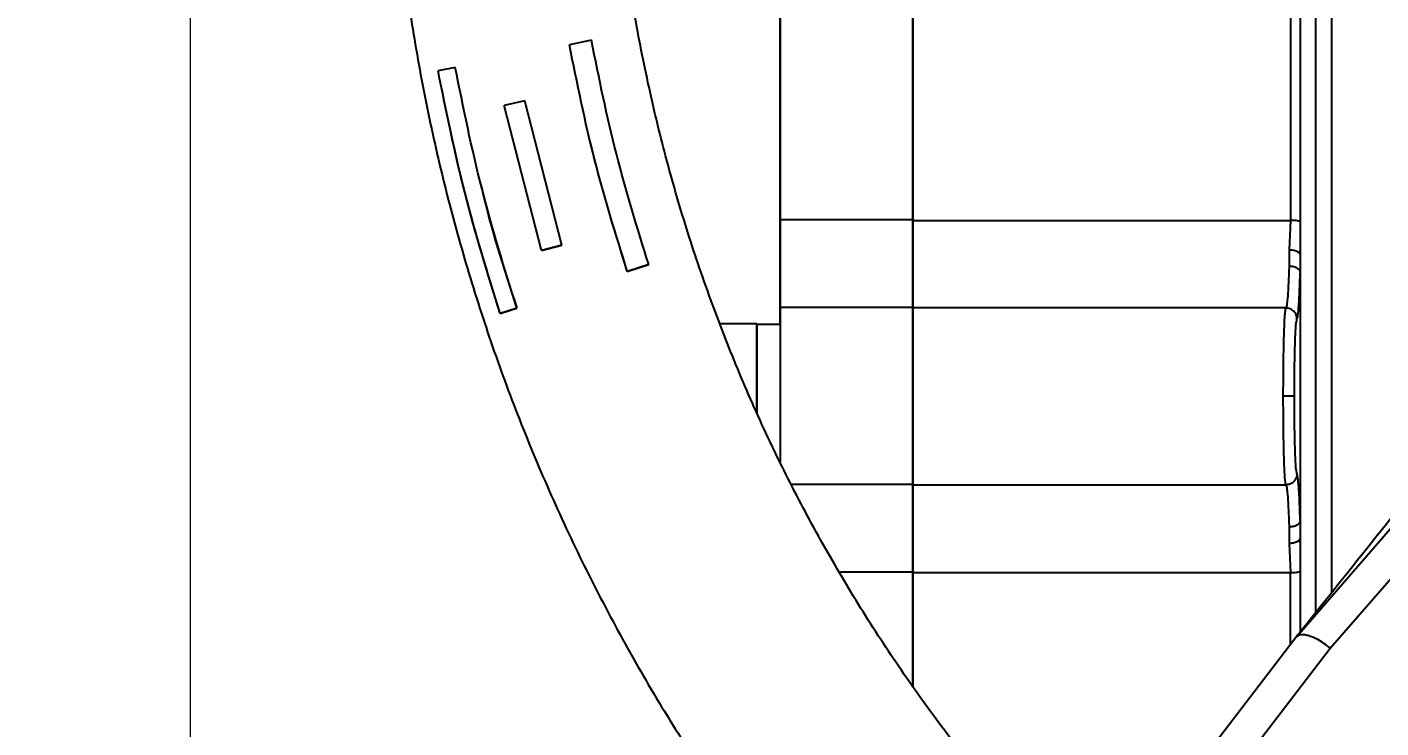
# Model space of a CAD drawing. Header units: millimetres. Extents: x 2642 to 4256, y 821 to 2003.
# Drawn here: x 3023.8 to 3146.2, y 1194.1 to 1257.5 of the extents above; entities that cross this region are included whole.
import ezdxf

# ---------------------------------------------------------------- set-up
doc = ezdxf.new("R2010")
doc.units = ezdxf.units.MM
doc.layers.add('AM_5', color=3, linetype='Continuous', lineweight=25)
doc.styles.add('SLDTEXTSTYLE1', font='txt.shx', dxfattribs={"width": 0.7, "bigfont": 'gbcbig.shx'})
doc.dimstyles.new('SLDDIMSTYLE12$0', dxfattribs={"dimtxt": 12, "dimasz": 10, "dimexe": 0, "dimexo": 0.0625, "dimgap": 0.875, "dimtad": 1, "dimdec": 1, "dimlfac": 1.8, "dimrnd": 1e-09, "dimzin": 12, "dimdsep": 46, "dimtxsty": 'SLDTEXTSTYLE1', "dimcen": 0.09, "dimdle": 8.16, "dimclrd": 3, "dimclre": 3, "dimadec": 0, "dimazin": 3, "dimtfac": 1, "dimtdec": 1, "dimtofl": 0, "dimtmove": 0, "dimatfit": 3, "dimfxl": 0, "dimfrac": 2, "dimtolj": 1, "dimlwd": 5, "dimlwe": 5, "dimarcsym": 0})

# ---------------------------------------------------------------- blocks, each defined once
blk = doc.blocks.new('*D16')
at = {"layer": 'AM_5', "color": 3, "lineweight": 5, "transparency": 16777216}
blk.add_line((3226.56, 1282.56), (3038.57, 1282.56), dxfattribs=at)
at = {"layer": 'AM_5', "color": 3, "linetype": 'Continuous', "lineweight": 5, "transparency": 16777216}
for p, q in [((3038.57, 1272.56), (3038.57, 1050.95)), ((3180.82, 1040.95), (3038.57, 1040.95))]:
    blk.add_line(p, q, dxfattribs=at)
at = {"layer": 'AM_5', "color": 3, "transparency": 16777216}
for points in [[(3036.9, 1272.56), (3040.24, 1272.56), (3038.57, 1282.56)], [(3036.9, 1050.95), (3040.24, 1050.95), (3038.57, 1040.95)]]:
    blk.add_solid(points, dxfattribs=at)
at = {"layer": 'Defpoints', "color": 0, "transparency": 16777216}
for p in [(3226.63, 1282.56), (3038.57, 1040.95), (3180.88, 1040.95)]:
    blk.add_point(p, dxfattribs=at)
at = {"layer": 'AM_5', "color": 0, "transparency": 16777216, "insert": (3031.69, 1108.23), "char_height": 12, "attachment_point": 5, "rotation": 90, "style": 'SLDTEXTSTYLE1'}
blk.add_mtext('\\A1;245', dxfattribs=at)

msp = doc.modelspace()

# ---------------------------------------------------------------- linework, layer by layer
at = {"color": 7, "linetype": 'Continuous', "lineweight": 25}
for p, q in [((3074.82, 1256.294), (3072.824, 1255.9)), ((3072.824, 1255.9), (3072.824, 1255.895)), ((3062.506, 1253.85), (3060.959, 1253.54)), ((3060.959, 1253.54), (3060.959, 1253.538)), ((3068.799, 1250.815), (3066.937, 1250.403)), ((3070.293, 1237.287), (3066.937, 1250.403)), ((3066.937, 1250.403), (3066.937, 1250.4)), ((3070.293, 1237.284), (3066.937, 1250.4)), ((3072.138, 1237.774), (3068.799, 1250.815)), ((3091.867, 1240.092), (3103.867, 1240.092)), ((3103.867, 1240.022), (3138.001, 1240.022)), ((3138.001, 1240.022), (3137.867, 1237.37)), ((3138.867, 1239.918), (3138.867, 1236.897)), ((3070.293, 1237.287), (3072.138, 1237.774)), ((3072.138, 1237.771), (3070.293, 1237.284)), ((3070.293, 1237.284), (3070.293, 1237.287)), ((3072.138, 1237.774), (3072.138, 1237.771)), ((3138.791, 1237.078), (3138.867, 1236.897)), ((3138.798, 1237.07), (3138.868, 1237.273)), ((3138.867, 1236.898), (3138.867, 1237.27)), ((3078.064, 1235.389), (3079.997, 1236.023)), ((3079.997, 1236.018), (3078.064, 1235.384)), ((3079.997, 1236.023), (3079.997, 1236.018)), ((3138.867, 1236.897), (3138.867, 1235.291)), ((3078.064, 1235.384), (3078.064, 1235.389)), ((3138.867, 1235.291), (3138.867, 1224.092)), ((3066.575, 1231.6), (3068.072, 1232.096)), ((3068.072, 1232.094), (3066.575, 1231.597)), ((3068.072, 1232.096), (3068.072, 1232.094)), ((3103.867, 1232.154), (3091.867, 1232.154)), ((3137.579, 1232.104), (3103.867, 1232.104)), ((3066.575, 1231.597), (3066.575, 1231.6)), ((3089.767, 1230.659), (3086.456, 1230.659)), ((3091.867, 1230.599), (3089.767, 1230.599)), ((3138.867, 1224.092), (3138.867, 1212.891)), ((3138.56, 1202.414), (3155.246, 1221.651)), ((3141.581, 1201.347), (3158.237, 1220.509)), ((3092.854, 1216.164), (3103.867, 1216.164)), ((3103.867, 1216.114), (3137.579, 1216.114)), ((3138.867, 1212.891), (3138.867, 1211.281)), ((3138.867, 1211.281), (3138.867, 1208.258)), ((3137.867, 1210.812), (3138.001, 1208.156)), ((3138.868, 1210.906), (3138.798, 1211.11)), ((3103.867, 1208.226), (3097.233, 1208.226)), ((3138.001, 1208.156), (3103.867, 1208.156)), ((3138.867, 1208.258), (3138.867, 1202.775)), ((3138.675, 1202.581), (3123.004, 1182.11)), ((3120.827, 1174.299), (3141.581, 1201.347))]:
    msp.add_line(p, q, dxfattribs=at)
at = {"color": 7, "linetype": 'Continuous', "lineweight": 25, "flags": 128}
for points in [[(3091.867, 1300.004), (3091.867, 1298.745), (3091.867, 1297.141), (3091.867, 1295.2), (3091.867, 1292.929), (3091.867, 1290.341), (3091.867, 1287.446), (3091.867, 1284.258), (3091.867, 1280.792), (3091.867, 1277.065), (3091.867, 1273.092), (3091.867, 1268.893), (3091.867, 1264.487), (3091.867, 1259.894), (3091.867, 1255.136), (3091.867, 1250.234), (3091.867, 1245.212), (3091.867, 1240.092)], [(3103.867, 1240.092), (3103.867, 1245.212), (3103.867, 1250.234), (3103.867, 1255.136), (3103.867, 1259.894), (3103.867, 1264.487), (3103.867, 1268.893), (3103.867, 1273.092), (3103.867, 1277.065), (3103.867, 1280.792), (3103.867, 1284.258), (3103.867, 1287.446), (3103.867, 1290.341), (3103.867, 1292.929), (3103.867, 1295.2), (3103.867, 1297.141), (3103.867, 1298.745), (3103.867, 1300.004)], [(3138.001, 1299.805), (3138.001, 1298.558), (3138.001, 1296.964), (3138.001, 1295.033), (3138.001, 1292.773), (3138.001, 1290.194), (3138.001, 1287.309), (3138.001, 1284.13), (3138.001, 1280.673), (3138.001, 1276.953), (3138.001, 1272.988), (3138.001, 1268.795), (3138.001, 1264.395), (3138.001, 1259.808), (3138.001, 1255.055), (3138.001, 1250.158), (3138.001, 1245.139), (3138.001, 1240.022)], [(3138.867, 1299.316), (3138.867, 1298.076), (3138.867, 1296.493), (3138.867, 1294.575), (3138.867, 1292.329), (3138.867, 1289.767), (3138.867, 1286.9), (3138.867, 1283.742), (3138.867, 1280.307), (3138.867, 1276.611), (3138.867, 1272.671), (3138.867, 1268.506), (3138.867, 1264.134), (3138.867, 1259.577), (3138.867, 1254.854), (3138.867, 1249.988), (3138.867, 1245.002), (3138.867, 1239.918)], [(3091.867, 1230.599), (3091.867, 1234.121), (3091.867, 1239.039), (3091.867, 1243.881), (3091.867, 1248.622), (3091.867, 1253.238), (3091.867, 1257.707), (3091.867, 1262.004), (3091.867, 1266.109), (3091.867, 1270), (3091.867, 1273.657), (3091.867, 1277.062), (3091.867, 1280.197), (3091.867, 1283.047), (3091.867, 1285.597), (3091.867, 1287.834), (3091.867, 1289.746), (3091.867, 1291.324), (3091.867, 1292.56), (3091.867, 1293.447), (3091.867, 1293.981), (3091.867, 1294.159)], [(3141.696, 1260.723), (3141.696, 1256.17), (3141.696, 1251.467), (3141.696, 1246.635), (3141.696, 1241.697), (3141.696, 1236.676), (3141.696, 1231.595), (3141.696, 1226.478), (3141.696, 1221.349), (3141.696, 1216.233), (3141.696, 1211.152), (3141.696, 1206.326)], [(3140.281, 1204.581), (3140.281, 1208.837), (3140.281, 1213.921), (3140.281, 1219.052), (3140.281, 1224.206), (3140.281, 1229.358), (3140.281, 1234.485), (3140.281, 1239.563), (3140.281, 1244.568), (3140.281, 1249.478), (3140.281, 1254.268), (3140.281, 1258.917)], [(3091.867, 1240.092), (3091.867, 1238.503), (3091.867, 1237.014), (3091.867, 1235.666), (3091.867, 1234.496), (3091.867, 1233.537), (3091.867, 1232.815), (3091.867, 1232.35), (3091.867, 1232.154)], [(3103.867, 1240.092), (3103.867, 1238.503), (3103.867, 1237.014), (3103.867, 1235.666), (3103.867, 1234.496), (3103.867, 1233.537), (3103.867, 1232.815), (3103.867, 1232.35), (3103.867, 1232.154)], [(3137.867, 1237.37), (3137.867, 1237.178), (3137.867, 1236.988), (3137.867, 1236.8), (3137.867, 1236.615), (3137.867, 1236.433), (3137.867, 1236.253), (3137.867, 1236.076), (3137.867, 1235.903)], [(3091.867, 1232.154), (3091.867, 1231.902), (3091.867, 1231.278), (3091.867, 1230.313), (3091.867, 1229.053), (3091.867, 1227.558), (3091.867, 1225.9), (3091.867, 1224.159), (3091.867, 1222.418), (3091.867, 1220.761), (3091.867, 1219.266), (3091.867, 1218.185)], [(3103.867, 1216.164), (3103.867, 1216.417), (3103.867, 1217.041), (3103.867, 1218.006), (3103.867, 1219.266), (3103.867, 1220.761), (3103.867, 1222.418), (3103.867, 1224.159), (3103.867, 1225.9), (3103.867, 1227.558), (3103.867, 1229.053), (3103.867, 1230.313), (3103.867, 1231.278), (3103.867, 1231.902), (3103.867, 1232.154)], [(3089.767, 1230.659), (3089.767, 1230.615), (3089.767, 1230.267), (3089.767, 1229.59), (3089.767, 1228.62), (3089.767, 1227.409), (3089.767, 1226.024), (3089.767, 1224.537), (3089.767, 1223.031), (3089.767, 1222.586)], [(3089.767, 1222.604), (3089.767, 1223.55), (3089.767, 1225.056), (3089.767, 1226.513), (3089.767, 1227.84), (3089.767, 1228.967), (3089.767, 1229.831), (3089.767, 1230.384), (3089.767, 1230.597), (3089.767, 1230.599)], [(3103.867, 1215.753), (3103.867, 1215.504), (3103.867, 1214.782), (3103.867, 1213.823), (3103.867, 1212.653), (3103.867, 1211.305), (3103.867, 1209.816), (3103.867, 1208.226)], [(3137.867, 1212.284), (3137.867, 1212.109), (3137.867, 1211.932), (3137.867, 1211.752), (3137.867, 1211.569), (3137.867, 1211.383), (3137.867, 1211.195), (3137.867, 1211.005), (3137.867, 1210.812)], [(3103.867, 1197.833), (3103.867, 1198.085), (3103.867, 1203.107), (3103.867, 1208.226)], [(3138.001, 1201.693), (3138.001, 1203.034), (3138.001, 1208.156)]]:
    msp.add_lwpolyline(points, dxfattribs=at)
at = {"color": 7, "linetype": 'Continuous', "lineweight": 25}
msp.add_arc((3137.581, 1097.495), 126.631, 89.65559, 90.10778, dxfattribs=at)
for points, knots in [([(3226.434, 1113.962), (3228.995, 1113.987), (3232.575, 1114.021), (3237.844, 1114.3), (3242.309, 1114.636), (3247.625, 1115.201), (3253.194, 1115.974), (3259.007, 1116.985), (3264.978, 1118.241), (3271.054, 1119.751), (3277.192, 1121.522), (3283.358, 1123.556), (3289.521, 1125.856), (3295.658, 1128.421), (3301.746, 1131.251), (3307.766, 1134.345), (3313.698, 1137.7), (3319.527, 1141.312), (3325.237, 1145.177), (3330.813, 1149.291), (3336.24, 1153.649), (3341.506, 1158.243), (3346.597, 1163.067), (3351.502, 1168.115), (3356.209, 1173.378), (3360.707, 1178.848), (3364.985, 1184.516), (3369.034, 1190.373), (3372.843, 1196.41), (3376.405, 1202.616), (3379.71, 1208.981), (3382.751, 1215.493), (3385.52, 1222.142), (3388.01, 1228.917), (3390.216, 1235.804), (3392.131, 1242.793), (3393.749, 1249.871), (3395.067, 1257.025), (3396.08, 1264.241), (3396.784, 1271.509), (3397.177, 1278.813), (3397.256, 1286.141), (3397.019, 1293.479), (3396.465, 1300.813), (3395.593, 1308.131), (3394.402, 1315.418), (3392.894, 1322.661), (3391.069, 1329.845), (3388.929, 1336.958), (3386.475, 1343.986), (3383.71, 1350.914), (3380.637, 1357.731), (3377.26, 1364.421), (3373.583, 1370.973), (3369.609, 1377.373), (3365.344, 1383.609), (3360.793, 1389.667), (3355.961, 1395.535), (3350.854, 1401.201), (3345.477, 1406.654), (3340.03, 1411.701), (3334.557, 1416.354), (3329.099, 1420.623), (3323.474, 1424.666), (3317.692, 1428.474), (3311.765, 1432.042), (3305.703, 1435.364), (3299.517, 1438.434), (3293.22, 1441.248), (3286.826, 1443.8), (3280.351, 1446.086), (3273.814, 1448.102), (3267.239, 1449.845), (3260.666, 1451.309), (3254.172, 1452.491), (3247.882, 1453.388), (3242.359, 1453.972), (3237.476, 1454.339), (3232.652, 1454.579), (3226.677, 1454.696), (3221.161, 1454.586), (3215.891, 1454.314), (3211.427, 1453.976), (3206.111, 1453.411), (3200.542, 1452.638), (3194.729, 1451.628), (3188.757, 1450.372), (3182.681, 1448.861), (3176.543, 1447.091), (3170.378, 1445.056), (3164.215, 1442.757), (3158.078, 1440.192), (3151.99, 1437.361), (3145.97, 1434.268), (3140.037, 1430.913), (3134.208, 1427.301), (3128.498, 1423.435), (3122.923, 1419.321), (3117.496, 1414.964), (3112.23, 1410.37), (3107.139, 1405.545), (3102.234, 1400.497), (3097.527, 1395.235), (3093.029, 1389.765), (3088.751, 1384.096), (3084.702, 1378.239), (3080.893, 1372.202), (3077.331, 1365.997), (3074.026, 1359.632), (3070.983, 1353.12), (3068.221, 1346.468), (3065.884, 1340.186), (3064.606, 1336.081), (3064.042, 1334.273)], [0, 0, 0, 0, 0.01020738, 0.01427401, 0.02103699, 0.02805607, 0.03558666, 0.0434511, 0.05157826, 0.05991132, 0.06840986, 0.07704394, 0.08579098, 0.09463359, 0.10355821, 0.11255405, 0.12161242, 0.13072624, 0.1398897, 0.14909794, 0.15834689, 0.16763314, 0.17695375, 0.18630622, 0.19568842, 0.20509849, 0.21453484, 0.22399606, 0.23348097, 0.24298851, 0.25251779, 0.26206801, 0.27163852, 0.28122873, 0.29083816, 0.30046642, 0.31011319, 0.31977821, 0.32946132, 0.33916239, 0.34888138, 0.35861831, 0.36837328, 0.37814642, 0.38793798, 0.39774825, 0.40757761, 0.41742653, 0.42729557, 0.4371854, 0.4470968, 0.45703069, 0.46698816, 0.47697044, 0.48697902, 0.49701559, 0.50708218, 0.51718117, 0.52731537, 0.53748817, 0.54770366, 0.5569145, 0.56612256, 0.57532659, 0.5845258, 0.59371913, 0.60290519, 0.61208206, 0.62124705, 0.63039624, 0.63952364, 0.64861966, 0.65766788, 0.66663751, 0.67546331, 0.68397889, 0.69196332, 0.69760555, 0.70350123, 0.71121989, 0.72142727, 0.72549391, 0.73225688, 0.73927596, 0.74680655, 0.754671, 0.76279816, 0.77113122, 0.77962976, 0.78826384, 0.79701087, 0.80585349, 0.81477811, 0.82377394, 0.83283231, 0.84194614, 0.85110959, 0.86031783, 0.86956679, 0.87885303, 0.88817364, 0.89752611, 0.90690831, 0.91631839, 0.92575473, 0.93521596, 0.94470086, 0.95420841, 0.96373768, 0.97328791, 0.98285841, 0.99244862, 1, 1, 1, 1]), ([(3118.283, 1180.369), (3117.322, 1181.37), (3114.833, 1183.962), (3111.052, 1188.376), (3106.92, 1193.578), (3103.02, 1198.983), (3099.35, 1204.57), (3095.924, 1210.331), (3092.749, 1216.255), (3089.836, 1222.33), (3087.191, 1228.545), (3084.823, 1234.887), (3082.738, 1241.344), (3080.943, 1247.904), (3079.444, 1254.552), (3078.244, 1261.276), (3077.35, 1268.061), (3076.765, 1274.895), (3076.491, 1281.763), (3076.533, 1288.651), (3076.89, 1295.543), (3077.565, 1302.427), (3078.558, 1309.287), (3079.87, 1316.109), (3081.499, 1322.878), (3083.444, 1329.58), (3085.704, 1336.2), (3088.276, 1342.723), (3091.157, 1349.136), (3094.344, 1355.424), (3097.832, 1361.573), (3101.616, 1367.568), (3105.693, 1373.397), (3110.056, 1379.046), (3114.7, 1384.502), (3119.619, 1389.751), (3124.628, 1394.608), (3129.683, 1399.08), (3134.741, 1403.177), (3139.968, 1407.054), (3145.362, 1410.684), (3149.838, 1413.482), (3152.562, 1414.979), (3153.388, 1415.432)], [0, 0, 0, 0, 0.0151775, 0.0393292, 0.0635604, 0.0878663, 0.1122429, 0.1366868, 0.161195, 0.1857649, 0.2103945, 0.2350819, 0.2598255, 0.2846241, 0.3094766, 0.3343824, 0.3593409, 0.3843518, 0.409415, 0.4345306, 0.4596989, 0.4849206, 0.5101965, 0.5355275, 0.5609152, 0.5863611, 0.6118672, 0.6374358, 0.6630699, 0.6887726, 0.714548, 0.7404006, 0.7663359, 0.7923603, 0.8184816, 0.8447092, 0.8710544, 0.8948026, 0.918543, 0.942272, 0.9659875, 0.9896862, 1, 1, 1, 1]), ([(3103.867, 1228.159), (3103.867, 1229.946), (3103.867, 1234.882), (3103.867, 1242.822), (3103.867, 1251.79), (3103.867, 1260.278), (3103.867, 1268.146), (3103.867, 1275.256), (3103.867, 1281.488), (3103.867, 1286.734), (3103.867, 1290.912), (3103.867, 1293.918), (3103.867, 1295.81), (3103.867, 1296.034), (3103.867, 1296.146)], [0, 0, 0, 0, 0.0491193, 0.1356914, 0.2222635, 0.3088355, 0.3954076, 0.4819796, 0.5685517, 0.6551237, 0.7416958, 0.8282679, 0.9148399, 1, 1, 1, 1]), ([(3056.564, 1285.454), (3056.548, 1284.462), (3056.493, 1281.023), (3056.729, 1275.134), (3057.268, 1267.799), (3058.144, 1260.481), (3059.333, 1253.194), (3060.842, 1245.952), (3062.666, 1238.767), (3064.807, 1231.654), (3067.261, 1224.627), (3070.026, 1217.698), (3073.098, 1210.882), (3076.475, 1204.191), (3080.153, 1197.639), (3084.127, 1191.239), (3088.392, 1185.004), (3092.943, 1178.946), (3097.775, 1173.078), (3102.882, 1167.411), (3108.259, 1161.959), (3113.705, 1156.911), (3119.179, 1152.259), (3124.637, 1147.989), (3130.262, 1143.947), (3136.043, 1140.139), (3141.971, 1136.57), (3148.033, 1133.248), (3154.219, 1130.178), (3160.516, 1127.365), (3166.909, 1124.813), (3173.384, 1122.527), (3179.922, 1120.51), (3186.497, 1118.768), (3193.07, 1117.303), (3199.564, 1116.121), (3205.853, 1115.225), (3211.377, 1114.64), (3216.26, 1114.275), (3221.084, 1114.027), (3224.498, 1113.985), (3226.434, 1113.962)], [0, 0, 0, 0, 0.01109766, 0.03845632, 0.06586598, 0.09332727, 0.12084104, 0.14840835, 0.17603052, 0.20370911, 0.23144601, 0.25924341, 0.28710389, 0.31503048, 0.34302669, 0.37109662, 0.39924508, 0.42747773, 0.45580122, 0.48422349, 0.51275401, 0.54140426, 0.56723687, 0.59306169, 0.61887522, 0.6446752, 0.67045871, 0.69622182, 0.72195917, 0.74766321, 0.77332291, 0.7989215, 0.8244321, 0.84980864, 0.87496476, 0.89971751, 0.9236002, 0.94599323, 0.96181736, 0.97835234, 1, 1, 1, 1]), ([(3078.064, 1235.389), (3077.02, 1238.755), (3074.926, 1245.504), (3073.526, 1252.429), (3072.824, 1255.9)], [0, 0, 0, 0, 0.4988559, 1, 1, 1, 1]), ([(3078.064, 1235.384), (3077.017, 1238.759), (3074.924, 1245.507), (3073.524, 1252.433), (3072.824, 1255.895)], [0, 0, 0, 0, 0.5000003, 1, 1, 1, 1]), ([(3079.997, 1236.023), (3078.964, 1239.35), (3076.895, 1246.019), (3075.513, 1252.864), (3074.82, 1256.294)], [0, 0, 0, 0, 0.498853, 1, 1, 1, 1]), ([(3066.575, 1231.6), (3065.446, 1235.237), (3063.206, 1242.457), (3061.704, 1249.865), (3060.959, 1253.54)], [0, 0, 0, 0, 0.5039201, 1, 1, 1, 1]), ([(3066.575, 1231.597), (3065.454, 1235.207), (3063.214, 1242.426), (3061.71, 1249.834), (3060.959, 1253.538)], [0, 0, 0, 0, 0.5000002, 1, 1, 1, 1]), ([(3068.072, 1232.096), (3066.955, 1235.7), (3064.734, 1242.858), (3063.245, 1250.203), (3062.506, 1253.85)], [0, 0, 0, 0, 0.5034187, 1, 1, 1, 1]), ([(3064.882, 1243.067), (3064.895, 1243.004), (3065.713, 1239.283), (3066.903, 1235.658), (3068.072, 1232.094)], [0, 0, 0, 0, 0.0169976, 1, 1, 1, 1]), ([(3137.867, 1235.903), (3137.85, 1235.385), (3137.812, 1234.301), (3137.745, 1233.179), (3137.666, 1232.34), (3137.61, 1232.19), (3137.579, 1232.104)], [0, 0, 0, 0, 0.238827, 0.4998504, 0.7147809, 1, 1, 1, 1]), ([(3137.867, 1235.903), (3137.966, 1235.896), (3138.143, 1235.884), (3138.379, 1235.816), (3138.608, 1235.708), (3138.774, 1235.559), (3138.855, 1235.401), (3138.863, 1235.324), (3138.867, 1235.291)], [0, 0, 0, 0, 0.1897895, 0.3410336, 0.4929318, 0.7407571, 0.8890122, 1, 1, 1, 1]), ([(3138.578, 1231.105), (3138.607, 1231.186), (3138.665, 1231.348), (3138.744, 1232.272), (3138.814, 1233.574), (3138.85, 1234.719), (3138.868, 1235.291)], [0, 0, 0, 0, 0.2593689, 0.5184047, 0.7594263, 1, 1, 1, 1]), ([(3137.343, 1224.126), (3137.346, 1224.988), (3137.351, 1226.746), (3137.393, 1229.235), (3137.451, 1230.889), (3137.516, 1231.87), (3137.556, 1232.019), (3137.579, 1232.104)], [0, 0, 0, 0, 0.21063335, 0.4294058, 0.67937103, 0.81669182, 1, 1, 1, 1]), ([(3138.578, 1231.105), (3138.565, 1231.231), (3138.544, 1231.424), (3138.419, 1231.656), (3138.29, 1231.816), (3138.13, 1231.945), (3137.898, 1232.07), (3137.704, 1232.091), (3137.579, 1232.104)], [0, 0, 0, 0, 0.2394737, 0.3683715, 0.5, 0.6316285, 0.7605263, 1, 1, 1, 1]), ([(3138.675, 1202.581), (3143.091, 1208.116), (3150.977, 1218.002), (3158.912, 1227.948), (3162.403, 1232.324)], [0, 0, 0, 0, 0.56000043, 1, 1, 1, 1]), ([(3138.342, 1224.124), (3138.346, 1225.02), (3138.353, 1226.813), (3138.407, 1229.089), (3138.485, 1230.715), (3138.547, 1230.975), (3138.578, 1231.105)], [0, 0, 0, 0, 0.2498695, 0.4997255, 0.7497355, 1, 1, 1, 1]), ([(3137.579, 1216.114), (3137.548, 1216.261), (3137.495, 1216.517), (3137.432, 1217.826), (3137.391, 1219.249), (3137.364, 1220.797), (3137.346, 1222.444), (3137.344, 1223.572), (3137.343, 1224.126)], [0, 0, 0, 0, 0.2452809, 0.4288993, 0.5790518, 0.7242842, 0.8645993, 1, 1, 1, 1]), ([(3138.578, 1217.114), (3138.547, 1217.247), (3138.485, 1217.514), (3138.407, 1219.147), (3138.353, 1221.43), (3138.346, 1223.226), (3138.342, 1224.124)], [0, 0, 0, 0, 0.249886, 0.4997488, 0.7497519, 1, 1, 1, 1]), ([(3103.867, 1197.893), (3103.867, 1200.371), (3103.867, 1205.811), (3103.867, 1213.334), (3103.867, 1218.321), (3103.867, 1220.159)], [0, 0, 0, 0, 0.345584, 0.7587115, 1, 1, 1, 1]), ([(3138.578, 1217.114), (3138.565, 1216.988), (3138.544, 1216.795), (3138.419, 1216.562), (3138.29, 1216.402), (3138.13, 1216.273), (3137.898, 1216.148), (3137.704, 1216.127), (3137.579, 1216.114)], [0, 0, 0, 0, 0.239471, 0.3683705, 0.5000015, 0.6316323, 0.7605311, 1, 1, 1, 1]), ([(3137.579, 1216.114), (3137.61, 1216.025), (3137.666, 1215.869), (3137.745, 1215.022), (3137.812, 1213.892), (3137.85, 1212.804), (3137.867, 1212.284)], [0, 0, 0, 0, 0.2851739, 0.500074, 0.7610217, 1, 1, 1, 1]), ([(3138.868, 1212.891), (3138.849, 1213.484), (3138.811, 1214.676), (3138.74, 1215.982), (3138.662, 1216.875), (3138.606, 1217.034), (3138.578, 1217.114)], [0, 0, 0, 0, 0.2485215, 0.4999911, 0.7509557, 1, 1, 1, 1]), ([(3138.867, 1212.891), (3138.862, 1212.85), (3138.852, 1212.769), (3138.788, 1212.66), (3138.704, 1212.567), (3138.624, 1212.505), (3138.578, 1212.475), (3138.547, 1212.458), (3138.453, 1212.406), (3138.232, 1212.324), (3137.995, 1212.298), (3137.867, 1212.284)], [0, 0, 0, 0, 0.13274928, 0.2587097, 0.38346285, 0.46187539, 0.50802694, 0.51153962, 0.54269826, 0.7552829, 1, 1, 1, 1]), ([(3103.867, 1208.156), (3103.867, 1205.722), (3103.867, 1202.234), (3103.867, 1198.9), (3103.867, 1197.893)], [0, 0, 0, 0, 0.6980153, 1, 1, 1, 1]), ([(3138.56, 1202.414), (3138.555, 1202.41), (3138.544, 1202.402), (3138.55, 1202.417), (3138.59, 1202.474), (3138.643, 1202.54), (3138.675, 1202.581)], [0, 0, 0, 0, 0.1147934, 0.2642503, 0.5426543, 1, 1, 1, 1]), ([(3141.581, 1201.347), (3141.551, 1201.372), (3141.466, 1201.443), (3141.175, 1201.674), (3140.6, 1202.068), (3139.924, 1202.394), (3139.385, 1202.541), (3138.915, 1202.592), (3138.7, 1202.484), (3138.56, 1202.414)], [0, 0, 0, 0, 0.0260712, 0.0753359, 0.2510277, 0.500322, 0.632163, 0.7609985, 1, 1, 1, 1])]:
    msp.add_open_spline(points, degree=3, knots=knots, dxfattribs=at)
for points in [[(3103.867, 1299.805), (3103.867, 1299.231), (3103.867, 1298.082), (3103.867, 1295.481), (3103.867, 1292.266), (3103.867, 1288.403), (3103.867, 1283.946), (3103.867, 1278.93), (3103.867, 1273.404), (3103.867, 1267.418), (3103.867, 1261.029), (3103.867, 1254.293), (3103.867, 1247.286), (3103.867, 1242.443), (3103.867, 1240.022)], [(3103.867, 1240.022), (3103.867, 1238.96), (3103.867, 1236.837), (3103.867, 1234.307), (3103.867, 1232.534), (3103.867, 1232.248), (3103.867, 1232.104)], [(3138.867, 1239.918), (3138.818, 1239.933), (3138.719, 1239.963), (3138.506, 1239.996), (3138.263, 1240.018), (3138.089, 1240.021), (3138.001, 1240.022)], [(3137.867, 1237.37), (3137.998, 1237.363), (3138.258, 1237.349), (3138.599, 1237.241), (3138.727, 1237.133), (3138.791, 1237.078)], [(3103.867, 1232.104), (3103.867, 1231.956), (3103.867, 1231.659), (3103.867, 1229.802), (3103.867, 1227.2), (3103.867, 1225.15), (3103.867, 1224.126)], [(3103.867, 1224.126), (3103.867, 1223.101), (3103.867, 1221.05), (3103.867, 1218.44), (3103.867, 1216.573), (3103.867, 1216.267), (3103.867, 1216.114)], [(3103.867, 1216.114), (3103.867, 1215.966), (3103.867, 1215.67), (3103.867, 1213.885), (3103.867, 1211.346), (3103.867, 1209.219), (3103.867, 1208.156)], [(3138.867, 1211.281), (3138.852, 1211.22), (3138.822, 1211.097), (3138.591, 1210.942), (3138.26, 1210.833), (3137.998, 1210.819), (3137.867, 1210.812)], [(3138.867, 1208.258), (3138.818, 1208.243), (3138.719, 1208.214), (3138.506, 1208.182), (3138.263, 1208.16), (3138.089, 1208.157), (3138.001, 1208.156)]]:
    msp.add_open_spline(points, degree=3, dxfattribs=at)

# ---------------------------------------------------------------- dimensions: what is measured, and where the dimension line sits
at = {"layer": 'AM_5'}
dim = msp.add_linear_dim(base=(3038.57, 1040.945), p1=(3226.626, 1282.557), p2=(3180.88, 1040.945), angle=90, text='245', dimstyle='SLDDIMSTYLE12$0', override={"dimlfac": 1}, dxfattribs=at)
dim.commit()
dim.dimension.update_dxf_attribs({"geometry": '*D16', "text_midpoint": (3038.57, 1108.227), "dimtype": 160})

doc.saveas('drawing.dxf')
